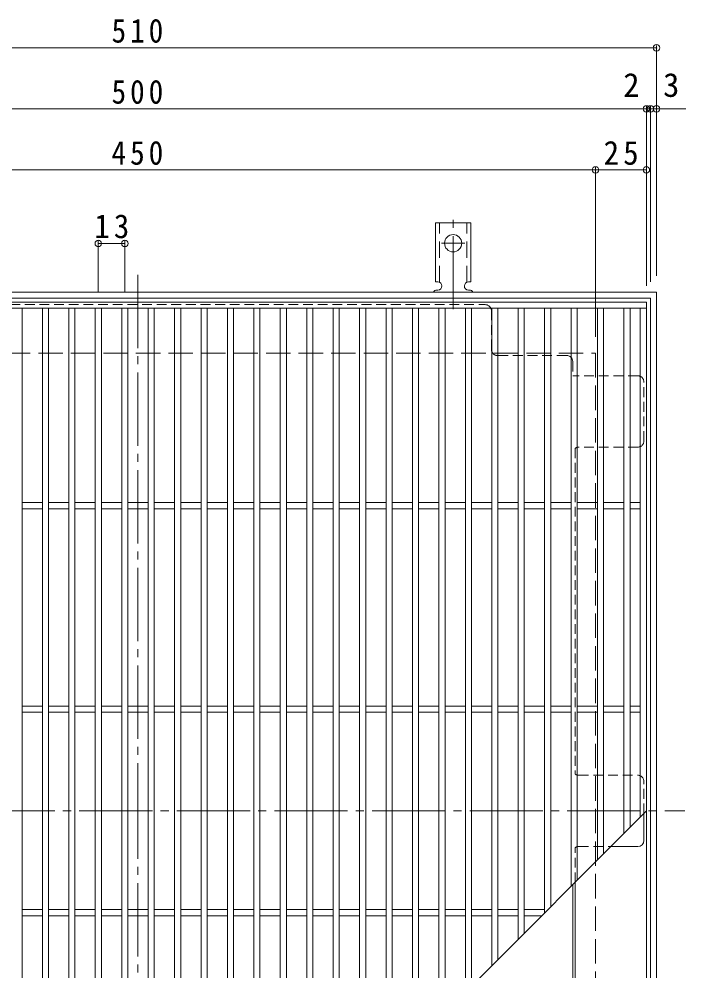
# Model space of a CAD drawing. Units: millimetres at full size, sheet at 1:4. Extents: x -926 to 1052, y -789 to 724.
# Drawn here: x -595.2 to -267.2, y 255.7 to 723.5 of the extents above; entities that cross this region are included whole.
import ezdxf
from ezdxf.enums import TextEntityAlignment as Align

# ---------------------------------------------------------------- set-up
doc = ezdxf.new("R2010")
doc.units = ezdxf.units.MM
doc.header["$LTSCALE"] = 4
doc.header["$PDMODE"] = 32
doc.header["$PDSIZE"] = 3.2
for name, pattern in [('CHAIN2', [12, 9, -1, 1, -1]), ('DASHED1', [1.8, 1.2, -0.6]), ('DASHED2', [3, 2, -1]), ('DASHED3', [4, 3, -1])]:
    doc.linetypes.add(name, pattern=pattern)
for name, color, linetype, lineweight in [('A-1', 3, 'Continuous', 9), ('A-2', 3, 'Continuous', 9), ('A-4', 7, 'Continuous', 9), ('A-7', 2, 'Continuous', 9), ('A-A', 3, 'Continuous', 9)]:
    doc.layers.add(name, color=color, linetype=linetype, lineweight=lineweight)
doc.styles.add('ＭＳ ゴシック', font='')
doc.styles.get('ＭＳ ゴシック').set_extended_font_data('MS Gothic')

msp = doc.modelspace()

# ---------------------------------------------------------------- linework, layer by layer
at = {"layer": 'A-1', "color": 2}
for p, q in [((-788.713, 586.362), (-284.713, 586.362)), ((-284.713, 586.362), (-284.713, 82.362))]:
    msp.add_line(p, q, dxfattribs=at)
msp.add_lwpolyline([(-791.713, 79.362), (-791.713, 589.362), (-281.713, 589.362), (-281.713, 79.362)], close=True, dxfattribs=at)
at = {"layer": 'A-1', "color": 2, "linetype": 'DASHED3'}
msp.add_lwpolyline([(-761.713, 109.362), (-761.713, 559.362), (-311.713, 559.362), (-311.713, 109.362)], close=True, dxfattribs=at)
at = {"layer": 'A-2'}
for p, q in [((-786.713, 584.362), (-286.713, 584.362)), ((-786.713, 581.362), (-286.713, 581.362)), ((-593.713, 581.362), (-593.713, 87.362)), ((-583.713, 581.362), (-583.713, 87.362)), ((-580.713, 581.362), (-580.713, 87.362)), ((-570.713, 581.362), (-570.713, 87.362)), ((-567.713, 581.362), (-567.713, 87.362)), ((-557.713, 581.362), (-557.713, 87.362)), ((-554.713, 581.362), (-554.713, 87.362)), ((-544.713, 581.362), (-544.713, 87.362)), ((-541.713, 581.362), (-541.713, 87.362)), ((-531.713, 581.362), (-531.713, 89.362)), ((-528.713, 581.362), (-528.713, 92.362)), ((-518.713, 581.362), (-518.713, 102.362)), ((-515.713, 581.362), (-515.713, 105.362)), ((-505.713, 581.362), (-505.713, 115.362)), ((-502.713, 581.362), (-502.713, 118.362)), ((-492.713, 581.362), (-492.713, 128.362)), ((-489.713, 581.362), (-489.713, 131.362)), ((-479.713, 581.362), (-479.713, 141.362)), ((-476.713, 581.362), (-476.713, 144.362)), ((-466.713, 581.362), (-466.713, 154.362)), ((-463.713, 581.362), (-463.713, 157.362)), ((-453.713, 581.362), (-453.713, 167.362)), ((-450.713, 581.362), (-450.713, 170.362)), ((-440.713, 581.362), (-440.713, 180.362)), ((-437.713, 581.362), (-437.713, 183.362)), ((-427.713, 581.362), (-427.713, 193.362)), ((-424.713, 581.362), (-424.713, 196.362)), ((-414.713, 581.362), (-414.713, 206.362)), ((-411.713, 581.362), (-411.713, 209.362)), ((-401.713, 581.362), (-401.713, 219.362)), ((-398.713, 581.362), (-398.713, 222.362)), ((-388.713, 581.362), (-388.713, 232.362)), ((-385.713, 581.362), (-385.713, 235.362)), ((-375.713, 581.362), (-375.713, 245.362)), ((-372.713, 581.362), (-372.713, 248.362)), ((-362.713, 581.362), (-362.713, 258.362)), ((-359.713, 581.362), (-359.713, 261.362)), ((-349.713, 581.362), (-349.713, 271.362)), ((-346.713, 581.362), (-346.713, 274.362)), ((-336.713, 581.362), (-336.713, 284.362)), ((-333.713, 581.362), (-333.713, 287.362)), ((-323.713, 581.362), (-323.713, 297.362)), ((-320.713, 581.362), (-320.713, 300.362)), ((-310.713, 581.362), (-310.713, 310.362)), ((-307.713, 581.362), (-307.713, 313.362)), ((-297.713, 581.362), (-297.713, 323.362)), ((-294.713, 581.362), (-294.713, 326.362)), ((-289.713, 581.362), (-289.713, 331.362)), ((-583.713, 485.862), (-593.713, 485.862)), ((-583.713, 482.862), (-593.713, 482.862)), ((-570.713, 485.862), (-580.713, 485.862)), ((-570.713, 482.862), (-580.713, 482.862)), ((-557.713, 485.862), (-567.713, 485.862)), ((-557.713, 482.862), (-567.713, 482.862)), ((-544.713, 485.862), (-554.713, 485.862)), ((-544.713, 482.862), (-554.713, 482.862)), ((-531.713, 485.862), (-541.713, 485.862)), ((-531.713, 482.862), (-541.713, 482.862)), ((-518.713, 485.862), (-528.713, 485.862)), ((-518.713, 482.862), (-528.713, 482.862)), ((-505.713, 485.862), (-515.713, 485.862)), ((-505.713, 482.862), (-515.713, 482.862)), ((-492.713, 485.862), (-502.713, 485.862)), ((-492.713, 482.862), (-502.713, 482.862)), ((-479.713, 485.862), (-489.713, 485.862)), ((-479.713, 482.862), (-489.713, 482.862)), ((-466.713, 485.862), (-476.713, 485.862)), ((-466.713, 482.862), (-476.713, 482.862)), ((-453.713, 485.862), (-463.713, 485.862)), ((-453.713, 482.862), (-463.713, 482.862)), ((-440.713, 485.862), (-450.713, 485.862)), ((-440.713, 482.862), (-450.713, 482.862)), ((-427.713, 485.862), (-437.713, 485.862)), ((-427.713, 482.862), (-437.713, 482.862)), ((-414.713, 485.862), (-424.713, 485.862)), ((-414.713, 482.862), (-424.713, 482.862)), ((-401.713, 485.862), (-411.713, 485.862)), ((-401.713, 482.862), (-411.713, 482.862)), ((-388.713, 485.862), (-398.713, 485.862)), ((-388.713, 482.862), (-398.713, 482.862)), ((-375.713, 485.862), (-385.713, 485.862)), ((-375.713, 482.862), (-385.713, 482.862)), ((-362.713, 485.862), (-372.713, 485.862)), ((-362.713, 482.862), (-372.713, 482.862)), ((-349.713, 485.862), (-359.713, 485.862)), ((-349.713, 482.862), (-359.713, 482.862)), ((-336.713, 485.862), (-346.713, 485.862)), ((-336.713, 482.862), (-346.713, 482.862)), ((-323.713, 485.862), (-333.713, 485.862)), ((-323.713, 482.862), (-333.713, 482.862)), ((-310.713, 485.862), (-320.713, 485.862)), ((-310.713, 482.862), (-320.713, 482.862)), ((-297.713, 485.862), (-307.713, 485.862)), ((-297.713, 482.862), (-307.713, 482.862)), ((-289.713, 485.862), (-294.713, 485.862)), ((-289.713, 482.862), (-294.713, 482.862)), ((-583.713, 385.862), (-593.713, 385.862)), ((-570.713, 385.862), (-580.713, 385.862)), ((-557.713, 385.862), (-567.713, 385.862)), ((-544.713, 385.862), (-554.713, 385.862)), ((-531.713, 385.862), (-541.713, 385.862)), ((-518.713, 385.862), (-528.713, 385.862)), ((-505.713, 385.862), (-515.713, 385.862)), ((-492.713, 385.862), (-502.713, 385.862)), ((-479.713, 385.862), (-489.713, 385.862)), ((-466.713, 385.862), (-476.713, 385.862)), ((-453.713, 385.862), (-463.713, 385.862)), ((-440.713, 385.862), (-450.713, 385.862)), ((-427.713, 385.862), (-437.713, 385.862)), ((-414.713, 385.862), (-424.713, 385.862)), ((-401.713, 385.862), (-411.713, 385.862)), ((-388.713, 385.862), (-398.713, 385.862)), ((-375.713, 385.862), (-385.713, 385.862)), ((-362.713, 385.862), (-372.713, 385.862)), ((-349.713, 385.862), (-359.713, 385.862)), ((-336.713, 385.862), (-346.713, 385.862)), ((-323.713, 385.862), (-333.713, 385.862)), ((-310.713, 385.862), (-320.713, 385.862)), ((-297.713, 385.862), (-307.713, 385.862)), ((-289.713, 385.862), (-294.713, 385.862)), ((-583.713, 382.862), (-593.713, 382.862)), ((-570.713, 382.862), (-580.713, 382.862)), ((-557.713, 382.862), (-567.713, 382.862)), ((-544.713, 382.862), (-554.713, 382.862)), ((-531.713, 382.862), (-541.713, 382.862)), ((-518.713, 382.862), (-528.713, 382.862)), ((-505.713, 382.862), (-515.713, 382.862)), ((-492.713, 382.862), (-502.713, 382.862)), ((-479.713, 382.862), (-489.713, 382.862)), ((-466.713, 382.862), (-476.713, 382.862)), ((-453.713, 382.862), (-463.713, 382.862)), ((-440.713, 382.862), (-450.713, 382.862)), ((-427.713, 382.862), (-437.713, 382.862)), ((-414.713, 382.862), (-424.713, 382.862)), ((-401.713, 382.862), (-411.713, 382.862)), ((-388.713, 382.862), (-398.713, 382.862)), ((-375.713, 382.862), (-385.713, 382.862)), ((-362.713, 382.862), (-372.713, 382.862)), ((-349.713, 382.862), (-359.713, 382.862)), ((-336.713, 382.862), (-346.713, 382.862)), ((-323.713, 382.862), (-333.713, 382.862)), ((-310.713, 382.862), (-320.713, 382.862)), ((-297.713, 382.862), (-307.713, 382.862)), ((-289.713, 382.862), (-294.713, 382.862)), ((-536.713, 84.362), (-286.713, 334.362)), ((-583.713, 285.862), (-593.713, 285.862)), ((-570.713, 285.862), (-580.713, 285.862)), ((-557.713, 285.862), (-567.713, 285.862)), ((-544.713, 285.862), (-554.713, 285.862)), ((-531.713, 285.862), (-541.713, 285.862)), ((-518.713, 285.862), (-528.713, 285.862)), ((-505.713, 285.862), (-515.713, 285.862)), ((-492.713, 285.862), (-502.713, 285.862)), ((-479.713, 285.862), (-489.713, 285.862)), ((-466.713, 285.862), (-476.713, 285.862)), ((-453.713, 285.862), (-463.713, 285.862)), ((-440.713, 285.862), (-450.713, 285.862)), ((-427.713, 285.862), (-437.713, 285.862)), ((-414.713, 285.862), (-424.713, 285.862)), ((-401.713, 285.862), (-411.713, 285.862)), ((-388.713, 285.862), (-398.713, 285.862)), ((-375.713, 285.862), (-385.713, 285.862)), ((-362.713, 285.862), (-372.713, 285.862)), ((-349.713, 285.862), (-359.713, 285.862)), ((-336.713, 285.862), (-346.713, 285.862)), ((-583.713, 282.862), (-593.713, 282.862)), ((-570.713, 282.862), (-580.713, 282.862)), ((-557.713, 282.862), (-567.713, 282.862)), ((-544.713, 282.862), (-554.713, 282.862)), ((-531.713, 282.862), (-541.713, 282.862)), ((-518.713, 282.862), (-528.713, 282.862)), ((-505.713, 282.862), (-515.713, 282.862)), ((-492.713, 282.862), (-502.713, 282.862)), ((-479.713, 282.862), (-489.713, 282.862)), ((-466.713, 282.862), (-476.713, 282.862)), ((-453.713, 282.862), (-463.713, 282.862)), ((-440.713, 282.862), (-450.713, 282.862)), ((-427.713, 282.862), (-437.713, 282.862)), ((-414.713, 282.862), (-424.713, 282.862)), ((-401.713, 282.862), (-411.713, 282.862)), ((-388.713, 282.862), (-398.713, 282.862)), ((-375.713, 282.862), (-385.713, 282.862)), ((-362.713, 282.862), (-372.713, 282.862)), ((-349.713, 282.862), (-359.713, 282.862)), ((-338.213, 282.862), (-346.713, 282.862))]:
    msp.add_line(p, q, dxfattribs=at)
msp.add_lwpolyline([(-786.713, 84.362), (-286.713, 84.362), (-286.713, 584.362)], dxfattribs=at)
at = {"layer": 'A-4'}
for p, q in [((-791.713, 709.362), (-281.713, 709.362)), ((-281.713, 710.562), (-281.713, 597.362)), ((-786.713, 679.362), (-286.713, 679.362)), ((-286.713, 680.562), (-286.713, 592.362)), ((-286.713, 679.362), (-284.713, 679.362)), ((-284.713, 680.562), (-284.713, 594.362)), ((-284.713, 679.362), (-267.221, 679.362)), ((-311.713, 650.562), (-311.713, 567.362)), ((-761.713, 649.362), (-311.713, 649.362)), ((-311.713, 649.362), (-286.713, 649.362)), ((-556.213, 614.467), (-556.213, 589.362)), ((-543.213, 613.267), (-556.213, 613.267)), ((-543.213, 614.467), (-543.213, 589.362))]:
    msp.add_line(p, q, dxfattribs=at)
for p in [(-281.713, 709.362), (-286.713, 679.362), (-284.713, 679.362), (-281.713, 679.362), (-311.713, 649.362), (-286.713, 649.362), (-556.213, 613.267), (-543.213, 613.267)]:
    msp.add_point(p, dxfattribs=at)
at = {"layer": 'A-7', "linetype": 'CHAIN2'}
for p, q in [((-536.713, 597.856), (-536.713, 334.362)), ((-805.595, 334.362), (-267.831, 334.362)), ((-536.713, 70.869), (-536.713, 334.362))]:
    msp.add_line(p, q, dxfattribs=at)
at = {"layer": 'A-7', "linetype": 'DASHED1'}
for p, q in [((-707.512, 583.166), (-365.914, 583.166)), ((-362.914, 561.166), (-362.914, 580.166)), ((-325.913, 558.166), (-359.914, 558.166)), ((-322.913, 555.166), (-322.913, 548.166)), ((-290.909, 548.166), (-322.913, 548.166)), ((-287.909, 516.165), (-287.909, 545.166)), ((-321.713, 512.568), (-321.713, 352.463)), ((-290.909, 513.165), (-319.917, 513.165)), ((-319.913, 351.863), (-290.909, 351.863)), ((-287.909, 333.166), (-287.909, 348.863)), ((-321.713, 299.363), (-321.713, 316.255)), ((-319.913, 316.862), (-304.213, 316.862))]:
    msp.add_line(p, q, dxfattribs=at)
at = {"layer": 'A-7'}
for p, q in [((-287.909, 319.862), (-287.909, 333.166)), ((-304.213, 316.862), (-290.909, 316.862)), ((-322.913, 298.163), (-322.913, 113.559)), ((-321.713, 156.149), (-321.713, 299.363))]:
    msp.add_line(p, q, dxfattribs=at)
at = {"layer": 'A-7', "linetype": 'DASHED1'}
for centre, start, end in [((-365.914, 580.166), 0, 90), ((-359.914, 561.166), 180, 270), ((-325.913, 555.166), 0, 90), ((-290.909, 545.166), 0, 90), ((-290.909, 516.165), 270, 0), ((-319.917, 510.165), 90, 126.76222), ((-319.913, 354.863), 233.1301, 270), ((-290.909, 348.863), 0, 90), ((-319.913, 313.862), 90, 126.95013)]:
    msp.add_arc(centre, 3, start, end, dxfattribs=at)
at = {"layer": 'A-7'}
msp.add_arc((-290.909, 319.862), 3, 270, 0, dxfattribs=at)
at = {"layer": 'A-A', "color": 7, "linetype": 'CHAIN2'}
for p, q in [((-381.713, 580.894), (-381.713, 628.294)), ((-387.489, 613.362), (-375.937, 613.362))]:
    msp.add_line(p, q, dxfattribs=at)
at = {"layer": 'A-A'}
for p, q in [((-390.463, 594.362), (-390.463, 623.362)), ((-372.963, 623.362), (-390.463, 623.362)), ((-372.963, 594.362), (-372.963, 623.362)), ((-390.463, 594.362), (-389.213, 594.362)), ((-372.963, 594.362), (-374.213, 594.362)), ((-389.713, 590.362), (-389.213, 590.362)), ((-374.217, 590.362), (-373.704, 590.362))]:
    msp.add_line(p, q, dxfattribs=at)
at = {"layer": 'A-A', "linetype": 'DASHED2'}
for p, q in [((-388.463, 594.216), (-388.463, 623.362)), ((-374.963, 594.216), (-374.963, 623.362))]:
    msp.add_line(p, q, dxfattribs=at)
at = {"layer": 'A-A'}
msp.add_circle((-381.713, 613.362), 4.25, dxfattribs=at)
for centre, start, end in [((-389.213, 592.362), 270, 90), ((-374.213, 592.362), 90, 269.8667), ((-389.713, 588.362), 90.27596, 150.00047), ((-373.713, 588.362), 29.99927, 89.75836)]:
    msp.add_arc(centre, 2, start, end, dxfattribs=at)

# ---------------------------------------------------------------- texts
at = {"layer": 'A-4', "color": 2, "style": 'ＭＳ ゴシック'}
for s, p in [('2', (-298.053, 681.762)), ('3', (-278.462, 681.762))]:
    msp.add_text(s, height=11.73, dxfattribs=at).set_placement(p, align=Align.BOTTOM_LEFT)
at = {"layer": 'A-4', "color": 2, "char_height": 11.73, "attachment_point": 7, "style": 'ＭＳ ゴシック'}
for s, insert in [('\\T1.27;\\W0.9;510', (-549.713, 711.762)), ('\\T1.27;\\W0.9;500', (-549.713, 681.762)), ('\\T1.27;\\W0.9;450', (-549.713, 651.762)), ('\\T1.27;\\W0.95;25', (-307.713, 651.762)), ('\\T1.27;\\W0.95;13', (-558.213, 615.667))]:
    msp.add_mtext(s, dxfattribs=dict(at, insert=insert))

doc.saveas('drawing.dxf')
